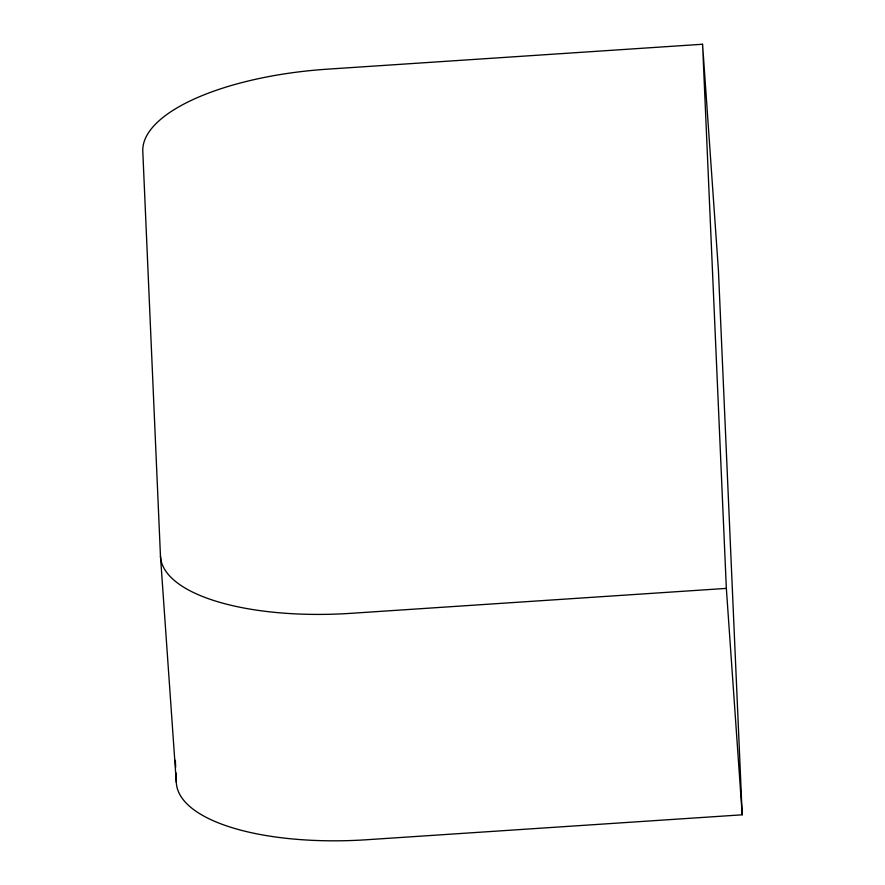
<?xml version="1.0" encoding="UTF-8"?>
<svg xmlns="http://www.w3.org/2000/svg" width="885" height="885" viewBox="0 0 885 885"><rect width="100%" height="100%" fill="white"/><g stroke="black" fill="none" stroke-linecap="round" stroke-linejoin="round"><path stroke-width="1.33" d="M702.579 44.25L327.361 69.174A188.029 69.804 -4 0 0 142.795 151.39L160.462 556.012L176.325 782.428A188.029 69.804 -4 0 0 366.987 839.721L742.205 814.808L718.443 270.666L702.579 44.25L726.342 588.392L742.205 814.808M726.342 588.392L351.124 613.316A188.029 69.804 -4 0 1 160.462 556.012M175.363 760.326L175.661 767.24M175.905 772.76L176.325 782.428"/></g></svg>
